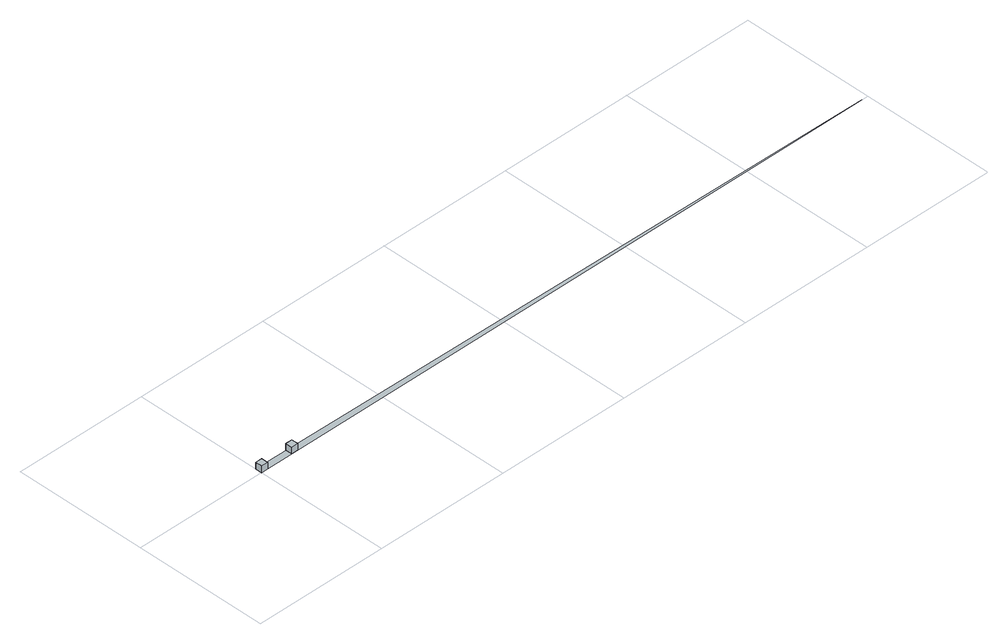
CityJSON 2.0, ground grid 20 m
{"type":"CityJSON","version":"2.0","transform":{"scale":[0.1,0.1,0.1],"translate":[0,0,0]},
"CityObjects":{
"object1":{"type":"GenericCityObject","geometry":[{"type":"MultiSurface","lod":"2","boundaries":[[[0,1,2,3]],[[4,5,6,7]],[[2,4,7,8]],[[1,5,4,2]],[[0,6,5,1]],[[8,7,6,0]],[[9,10,11,12]],[[13,14,15,16]],[[11,13,16,12]],[[10,14,13,11]],[[9,15,14,10]],[[12,16,15,9]]]}]}
},
"vertices":[
[0,10,0],[10,10,0],[10,0,0],[990,0,0],[10,0,10],[10,10,10],[0,10,10],[0,0,10],[0,0,0],[50,10,0],[60,10,0],[60,0,0],[50,0,0],[60,0,10],[60,10,10],[50,10,10],[50,0,10]
]}
